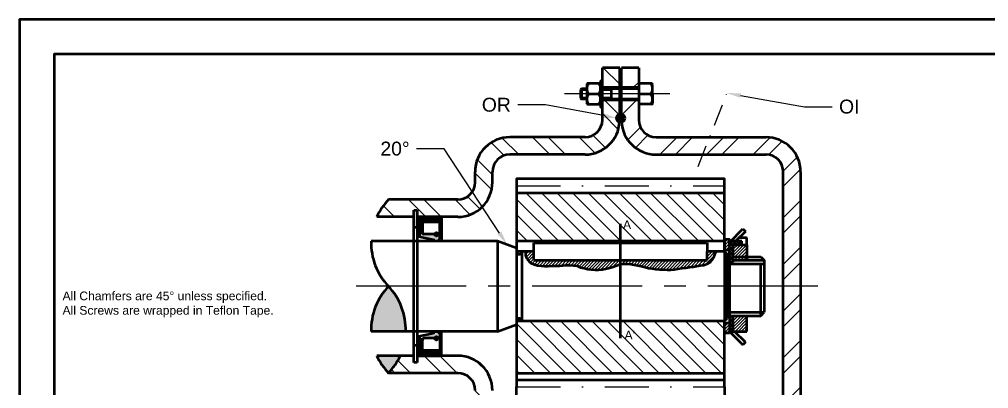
# Model space of a CAD drawing. Header units: millimetres. Extents: x 0 to 420, y 0 to 297.
# Drawn here: x 0 to 279.8, y 190.5 to 297 of the extents above; entities that cross this region are included whole.
import ezdxf
from ezdxf import colors
from ezdxf.entities.mleader import LeaderData, LeaderLine
from ezdxf.math import Vec2, Vec3

# ---------------------------------------------------------------- set-up
doc = ezdxf.new("R2010")
doc.units = ezdxf.units.MM
for name, pattern in [('CENTER', [50.8, 31.75, -6.35, 6.35, -6.35]), ('DASHDOT', [25.4, 12.7, -6.35, 0, -6.35]), ('DASHDOT2', [12.7, 6.35, -3.175, 0, -3.175])]:
    doc.linetypes.add(name, pattern=pattern)
for name, color, linetype, lineweight in [('Center', 50, 'CENTER', 25), ('Hatch', 252, 'Continuous', 25), ('Hidden DotDash', 174, 'DASHDOT', 25), ('Housing', 244, 'Continuous', 50), ('Lubrication', 52, 'Continuous', 25), ('Outline', 7, 'Continuous', 50), ('Seals', 251, 'Continuous', 100)]:
    doc.layers.add(name, color=color, linetype=linetype, lineweight=lineweight)
doc.styles.get("Standard").update_dxf_attribs({"font": 'arial.ttf'})
pattern_1 = [(45, (47.7984, -0.3036), (-0.4490128, 0.4490128), [])]
pattern_2 = [(45, (47.798, -0.304), (-6.7352, 6.7352), []), (45, (52.289, -0.304), (-6.7352, 6.7352), [])]
pattern_3 = [(45, (47.7984, -0.30358), (-0.1122532, 0.1122532), [])]

msp = doc.modelspace()

# ---------------------------------------------------------------- hatches: boundary and pattern name
at = {"layer": 'Hatch'}
h = msp.add_hatch(dxfattribs=at)
h.set_pattern_fill('ANSI32', color=256, angle=90)
h.set_pattern_definition([(135, (47.798, -0.304), (-6.7352, -6.7352), []), (135, (47.798, 4.187), (-6.7352, -6.7352), [])])
h.paths.add_polyline_path([(136.562, 253.024, -0.4142136), (141.562, 258.024), (163.312, 258.024, 0.4142136), (173.312, 268.024), (173.312, 273.724), (168.312, 273.724), (168.312, 271.524), (168.312, 268.024, -0.4142136), (163.312, 263.024), (141.562, 263.024, 0.4142136), (131.562, 253.024), (131.562, 250.024, -0.4142136), (126.562, 245.024), (106.562, 245.024, 0.0837943), (103.187, 240.024), (126.562, 240.024, 0.4142136), (136.562, 250.024)])
h.paths.add_polyline_path([(173.312, 283.024), (168.312, 283.024), (168.312, 277.324), (173.312, 277.324)])
h.paths.add_polyline_path([(126.562, 200.024), (109.938, 200.024, -0.0837943), (106.562, 195.024), (126.562, 195.024, -0.4142136), (131.562, 190.024), (131.562, 185.524), (134.062, 185.524), (134.062, 183.077), (136.562, 183.077), (136.562, 190.024, 0.4142136)])
h.paths.add_polyline_path([(136.562, 67.024), (136.562, 76.524), (134.062, 76.524), (134.062, 74.024), (131.562, 74.024), (131.562, 67.024, 0.4142136), (141.562, 57.024), (163.312, 57.024, -0.4142136), (168.312, 52.024), (168.312, 44.524), (173.312, 44.524), (173.312, 52.024, 0.4142136), (163.312, 62.024), (141.562, 62.024, -0.4142136)])
h.paths.add_polyline_path([(173.312, 44.524), (168.312, 44.524), (168.312, 37.024), (173.312, 37.024)])
h = msp.add_hatch(dxfattribs=at)
h.set_pattern_fill('ANSI32', color=256)
h.set_pattern_definition(pattern_2)
h.paths.add_polyline_path([(178.812, 283.024), (173.812, 283.024), (173.812, 277.324), (178.812, 277.324)])
h = msp.add_hatch(dxfattribs=at)
h.set_pattern_fill('ANSI32', color=256)
h.set_pattern_definition(pattern_2)
edge = h.paths.add_edge_path()
edge.add_line((73.562, 131.024), (68.562, 131.024))
edge.add_line((68.562, 131.024), (68.562, 115.441))
edge.add_arc((78.562, 115.441), 10, 180, 256.98656)
edge.add_spline(control_points=[(76.311, 105.698), (76.414, 105.674), (76.518, 105.649), (77.318, 105.446), (78.029, 105.21), (80.232, 104.334), (81.779, 103.518), (84.999, 101.577), (86.669, 100.453), (90.147, 98.115), (91.954, 96.9), (95.785, 94.618), (97.812, 93.548), (101.475, 92.141), (103.019, 91.68), (105.906, 91.154), (107.217, 91.024), (108.562, 91.024)], knot_values=[3.9669637, 3.9669637, 3.9669637, 3.9669637, 4.4074943, 4.4074943, 7.3458238, 7.3458238, 13.2696276, 13.2696276, 19.1934314, 19.1934314, 25.1172353, 25.1172353, 31.0410391, 31.0410391, 34.9987388, 34.9987388, 38.0788655, 38.0788655, 38.0788655, 38.0788655], degree=3, periodic=0)
edge.add_line((108.562, 91.024), (126.562, 91.024))
edge.add_arc((126.562, 86.024), 5, 0, 90, ccw=False)
edge.add_line((131.562, 86.024), (131.562, 76.524))
edge.add_line((131.562, 76.524), (134.062, 76.524))
edge.add_line((134.062, 76.524), (134.062, 79.024))
edge.add_line((134.062, 79.024), (136.562, 79.024))
edge.add_line((136.562, 79.024), (136.562, 86.024))
edge.add_arc((126.562, 86.024), 10, 0, 90)
edge.add_line((126.562, 96.024), (108.562, 96.024))
edge.add_spline(control_points=[(108.562, 96.024), (97.192, 96.024), (88.292, 108.061), (77.437, 110.57)], knot_values=[3.9676247, 3.9676247, 3.9676247, 3.9676247, 38.0788655, 38.0788655, 38.0788655, 38.0788655], degree=3, periodic=0)
edge.add_arc((78.562, 115.441), 5, 180, 256.98904, ccw=False)
edge.add_line((73.562, 115.441), (73.562, 131.024))
edge = h.paths.add_edge_path()
edge.add_arc((78.562, 146.607), 5, 103.01096, 180, ccw=False)
edge.add_spline(control_points=[(77.437, 151.479), (88.292, 153.987), (97.192, 166.024), (108.562, 166.024)], knot_values=[3.9676247, 3.9676247, 3.9676247, 3.9676247, 38.0788655, 38.0788655, 38.0788655, 38.0788655], degree=3, periodic=0)
edge.add_line((108.562, 166.024), (123.562, 166.024))
edge.add_line((123.562, 166.024), (126.562, 166.024))
edge.add_arc((126.562, 176.024), 10, 270, 360)
edge.add_line((136.562, 176.024), (136.562, 180.524))
edge.add_line((136.562, 180.524), (134.062, 180.524))
edge.add_line((134.062, 180.524), (134.062, 183.077))
edge.add_line((134.062, 183.077), (131.562, 183.077))
edge.add_line((131.562, 183.077), (131.562, 176.024))
edge.add_arc((126.562, 176.024), 5, -90, 0, ccw=False)
edge.add_line((126.562, 171.024), (123.562, 171.024))
edge.add_line((123.562, 171.024), (108.562, 171.024))
edge.add_spline(control_points=[(108.562, 171.024), (107.217, 171.024), (105.906, 170.895), (103.019, 170.369), (101.475, 169.908), (97.812, 168.5), (95.785, 167.43), (91.954, 165.149), (90.147, 163.934), (86.669, 161.596), (84.999, 160.472), (81.779, 158.53), (80.232, 157.715), (78.029, 156.838), (77.318, 156.603), (76.518, 156.4), (76.414, 156.374), (76.311, 156.351)], knot_values=[3.9669637, 3.9669637, 3.9669637, 3.9669637, 7.0470905, 7.0470905, 11.0047902, 11.0047902, 16.928594, 16.928594, 22.8523978, 22.8523978, 28.7762017, 28.7762017, 34.7000055, 34.7000055, 37.638335, 37.638335, 38.0788655, 38.0788655, 38.0788655, 38.0788655], degree=3, periodic=0)
edge.add_arc((78.562, 146.607), 10, 103.01344, 180)
edge.add_line((68.562, 146.607), (68.562, 131.024))
edge.add_line((68.562, 131.024), (73.562, 131.024))
edge.add_line((73.562, 131.024), (73.562, 146.607))
edge = h.paths.add_edge_path()
edge.add_arc((256.491, 156.024), 10, 45, 90)
edge.add_line((256.491, 166.024), (248.562, 166.024))
edge.add_spline(control_points=[(248.562, 166.024), (244.836, 166.024), (242.289, 171.024), (238.562, 171.024)], knot_values=[0, 0, 0, 0, 11.1803399, 11.1803399, 11.1803399, 11.1803399], degree=3, periodic=0)
edge.add_line((238.562, 171.024), (230.562, 171.024))
edge.add_arc((230.562, 176.024), 5, 180, 270, ccw=False)
edge.add_line((225.562, 176.024), (225.562, 220.024))
edge.add_line((225.562, 220.024), (220.562, 220.024))
edge.add_line((220.562, 220.024), (220.562, 191.157))
edge.add_line((220.562, 191.157), (220.562, 167.524))
edge.add_line((220.562, 167.524), (222.062, 166.024))
edge.add_line((222.062, 166.024), (222.562, 166.024))
edge.add_line((222.562, 166.024), (222.562, 168.024))
edge.add_line((222.562, 168.024), (223.562, 168.024))
edge.add_line((223.562, 168.024), (223.562, 166.024))
edge.add_line((223.562, 166.024), (237.562, 166.024))
edge.add_arc((238.562, 166.024), 1, -90, 180, ccw=False)
edge.add_line((238.562, 165.024), (238.562, 164.024))
edge.add_line((238.562, 164.024), (242.041, 162.992))
edge.add_arc((239.195, 153.405), 10, 62.21222, 73.46616, ccw=False)
edge.add_spline(control_points=[(243.857, 162.252), (244.014, 162.169), (244.176, 162.088), (244.908, 161.743), (245.535, 161.501), (246.922, 161.145), (247.682, 161.033), (248.503, 161.025), (248.533, 161.024), (248.562, 161.024)], knot_values=[8.6549409, 8.6549409, 8.6549409, 8.6549409, 8.9763663, 8.9763663, 10.0581056, 10.0581056, 11.1398449, 11.1398449, 11.1803399, 11.1803399, 11.1803399, 11.1803399], degree=3, periodic=0)
edge.add_line((248.562, 161.024), (256.491, 161.024))
edge.add_arc((256.491, 156.024), 5, 45, 90, ccw=False)
edge.add_line((260.027, 159.56), (272.098, 147.489))
edge.add_arc((268.562, 143.953), 5, 0, 45, ccw=False)
edge.add_line((273.562, 143.953), (273.562, 131.024))
edge.add_line((273.562, 131.024), (278.562, 131.024))
edge.add_line((278.562, 131.024), (278.562, 143.953))
edge.add_arc((268.562, 143.953), 10, 360, 405)
edge.add_line((275.633, 151.024), (269.598, 157.06))
edge.add_line((269.598, 157.06), (263.562, 163.095))
edge = h.paths.add_edge_path()
edge.add_line((263.562, 98.953), (275.633, 111.024))
edge.add_arc((268.562, 118.095), 10, 315, 360)
edge.add_line((278.562, 118.095), (278.562, 131.024))
edge.add_line((278.562, 131.024), (273.562, 131.024))
edge.add_line((273.562, 131.024), (273.562, 118.095))
edge.add_arc((268.562, 118.095), 5, -45, 0, ccw=False)
edge.add_line((272.098, 114.56), (260.027, 102.489))
edge.add_arc((256.491, 106.024), 5, 270, 315, ccw=False)
edge.add_line((256.491, 101.024), (248.562, 101.024))
edge.add_spline(control_points=[(248.562, 101.024), (248.533, 101.024), (248.503, 101.024), (247.682, 101.016), (246.922, 100.904), (245.535, 100.548), (244.908, 100.306), (244.187, 99.966), (244.035, 99.89), (243.887, 99.813)], knot_values=[8.675503, 8.675503, 8.675503, 8.675503, 8.715998, 8.715998, 9.7977372, 9.7977372, 10.8794765, 10.8794765, 11.1803399, 11.1803399, 11.1803399, 11.1803399], degree=3, periodic=0)
edge.add_arc((239.249, 108.672), 10, 285.92763, 297.63336, ccw=False)
edge.add_line((241.993, 99.056), (238.562, 98.077))
edge.add_line((238.562, 98.077), (238.562, 97.024))
edge.add_arc((238.562, 96.024), 1, -180, 90, ccw=False)
edge.add_line((237.562, 96.024), (223.562, 96.024))
edge.add_line((223.562, 96.024), (223.562, 94.024))
edge.add_line((223.562, 94.024), (222.562, 94.024))
edge.add_line((222.562, 94.024), (222.562, 96.024))
edge.add_line((222.562, 96.024), (222.062, 96.024))
edge.add_line((222.062, 96.024), (220.562, 94.524))
edge.add_line((220.562, 94.524), (220.562, 67.024))
edge.add_arc((215.562, 67.024), 5, -90, 0, ccw=False)
edge.add_line((215.562, 62.024), (183.812, 62.024))
edge.add_arc((183.812, 52.024), 10, 90, 180)
edge.add_line((173.812, 52.024), (173.812, 44.524))
edge.add_line((173.812, 44.524), (178.812, 44.524))
edge.add_line((178.812, 44.524), (178.812, 52.024))
edge.add_arc((183.812, 52.024), 5, 90, 180, ccw=False)
edge.add_line((183.812, 57.024), (215.562, 57.024))
edge.add_arc((215.562, 67.024), 10, 270, 360)
edge.add_line((225.562, 67.024), (225.562, 86.024))
edge.add_arc((230.562, 86.024), 5, 90, 180, ccw=False)
edge.add_line((230.562, 91.024), (238.562, 91.024))
edge.add_spline(control_points=[(238.562, 91.024), (242.289, 91.024), (244.836, 96.024), (248.562, 96.024)], knot_values=[0, 0, 0, 0, 11.1803399, 11.1803399, 11.1803399, 11.1803399], degree=3, periodic=0)
edge.add_line((248.562, 96.024), (256.491, 96.024))
edge.add_arc((256.491, 106.024), 10, 270, 315)
h.paths.add_polyline_path([(225.562, 253.024, 0.4142136), (215.562, 263.024), (183.812, 263.024, -0.4142136), (178.812, 268.024), (178.812, 273.724), (173.812, 273.724), (173.812, 268.024, 0.4142136), (183.812, 258.024), (215.562, 258.024, -0.4142136), (220.562, 253.024), (220.562, 220.024), (225.562, 220.024)])
h = msp.add_hatch(dxfattribs=at)
h.set_pattern_fill('ANSI31', color=256, angle=90)
h.set_pattern_definition([(135, (47.7984, -0.3036), (-2.245064, -2.245064), [])])
h.paths.add_polyline_path([(203.562, 210.024), (143.562, 210.024), (143.562, 195.024), (203.562, 195.024)])
h.paths.add_polyline_path([(203.562, 247.024), (143.562, 247.024), (143.562, 233.024), (203.562, 233.024), (203.562, 233.524)])
at = {"layer": 'Hatch', "true_color": 0x000000}
h = msp.add_hatch(color=18, dxfattribs=at)
h.dxf.hatch_style = 1
h.paths.add_polyline_path([(121.375, 240.024), (114.875, 240.024), (114.875, 237.024), (114.875, 234.524), (119.471, 233.534, 0.0799822), (119.541, 233.496, -0.3178372), (119.875, 233.024), (120.875, 233.024, -0.3178372), (121.208, 233.496, 0.3178372), (121.375, 233.732), (121.375, 235.024), (120.875, 235.024, -1), (119.875, 235.024), (116.875, 235.024, -0.4142136), (116.375, 235.524), (116.375, 238.274, -0.4142136), (116.625, 238.524), (121.375, 238.524), (121.875, 239.024), (121.875, 239.524)])
h.paths.add_polyline_path([(121.375, 239.574), (121.375, 238.974), (116.425, 238.974, 0.4142136), (115.925, 238.474), (115.925, 235.024), (115.325, 235.024), (115.325, 239.074, -0.4142136), (115.825, 239.574)], flags=16)
at = {"layer": 'Hatch'}
h = msp.add_hatch(dxfattribs=at)
h.set_pattern_fill('ANSI31', color=256, scale=0.2)
h.set_pattern_definition(pattern_1)
h.paths.add_polyline_path([(121.375, 239.574), (115.825, 239.574, 0.4142136), (115.325, 239.074), (115.325, 235.024), (115.925, 235.024), (115.925, 238.474, -0.4142136), (116.425, 238.974), (121.375, 238.974)])
at = {"layer": 'Hatch', "true_color": 0x000000}
h = msp.add_hatch(color=18, dxfattribs=at)
h.dxf.hatch_style = 1
h.paths.add_polyline_path([(120.875, 235.024, 1), (119.875, 235.024, 1)])
h.paths.add_polyline_path([(120.725, 235.024, 1), (120.025, 235.024, 1)], flags=16)
at = {"layer": 'Hatch'}
h = msp.add_hatch(dxfattribs=at)
h.set_pattern_fill('ANSI31', color=256, scale=0.05)
h.set_pattern_definition(pattern_3)
h.paths.add_polyline_path([(120.725, 235.024, 1), (120.025, 235.024, 1)])
h = msp.add_hatch(dxfattribs=at)
h.set_pattern_fill('ANSI31', color=256, scale=0.2)
h.set_pattern_definition(pattern_1)
h.paths.add_polyline_path([(203.562, 230.524), (205.062, 230.524), (205.062, 233.524), (203.562, 233.524)])
h.paths.add_polyline_path([(205.062, 209.524), (203.562, 209.524), (203.562, 206.524), (205.062, 206.524)])
h = msp.add_hatch(dxfattribs=at)
h.set_pattern_fill('ANSI31', color=256, scale=0.1, angle=90)
h.set_pattern_definition([(135, (47.7984, -0.30358), (-0.2245064, -0.2245064), [])])
h.paths.add_polyline_path([(205.062, 230.524), (205.062, 227.024), (206.062, 227.024), (206.062, 232.024), (208.562, 232.024), (208.562, 233.024), (205.562, 233.024, 0.4142136), (205.062, 232.524)])
h.paths.add_polyline_path([(206.062, 211.524), (205.062, 211.524), (205.062, 207.024), (206.062, 207.024)])
h = msp.add_hatch(dxfattribs=at)
h.set_pattern_fill('ANSI31', color=256, scale=0.2)
h.set_pattern_definition(pattern_1)
h.paths.add_polyline_path([(199.584, 227.097), (200.417, 228.104), (200.811, 229.112), (201.143, 230.024), (198.562, 230.024), (198.562, 227.524), (148.562, 227.524), (148.562, 230.024), (146.171, 230.024), (146.171, 229.921), (146.149, 228.914), (146.477, 227.907), (147.551, 226.768), (148.625, 226.33), (149.633, 226.046), (150.641, 225.892), (151.648, 225.849), (152.678, 225.827), (153.73, 225.914), (155.899, 225.914), (156.907, 226.024), (157.937, 226.111), (158.967, 226.089), (159.975, 226.002), (161.026, 225.892), (162.034, 225.454), (163.042, 225.235), (164.094, 225.017), (165.102, 224.863), (166.176, 224.798), (167.205, 224.819), (168.235, 224.863), (169.265, 225.06), (170.426, 225.367), (171.434, 225.673), (172.464, 226.024), (173.466, 226.375), (174.474, 226.462), (175.482, 226.462), (176.49, 226.396), (177.52, 226.243), (178.55, 226.046), (179.558, 225.871), (180.631, 225.521), (181.683, 225.302), (182.713, 225.148), (183.765, 224.951), (184.794, 224.886), (185.912, 224.842), (186.985, 224.82), (188.037, 224.82), (189.089, 224.908), (190.141, 225.039), (191.368, 225.214), (192.441, 225.324), (193.449, 225.543), (194.523, 225.674), (195.531, 225.827), (196.539, 226.024), (197.569, 226.112), (198.576, 226.484)])
h = msp.add_hatch(dxfattribs=at)
h.set_pattern_fill('ANSI31', color=256, scale=0.2)
h.set_pattern_definition(pattern_1)
h.paths.add_polyline_path([(210.062, 232.024), (206.062, 232.024), (206.062, 228.524), (210.062, 228.524)])
h.paths.add_polyline_path([(210.062, 228.524), (206.062, 228.524), (206.062, 227.524), (210.062, 227.524)])
h.paths.add_polyline_path([(210.062, 211.524), (206.062, 211.524), (206.062, 207.024), (210.062, 207.024)])
at = {"layer": 'Hatch', "true_color": 0x000000}
h = msp.add_hatch(color=18, dxfattribs=at)
h.dxf.hatch_style = 1
h.paths.add_polyline_path([(121.375, 200.024), (114.875, 200.024), (114.875, 203.024), (114.875, 205.524), (119.471, 206.515, -0.0799822), (119.541, 206.553, 0.3178372), (119.875, 207.024), (120.875, 207.024, 0.3178372), (121.208, 206.553, -0.3178372), (121.375, 206.317), (121.375, 205.024), (120.875, 205.024, 1), (119.875, 205.024), (116.875, 205.024, 0.4142136), (116.375, 204.524), (116.375, 201.774, 0.4142136), (116.625, 201.524), (121.375, 201.524), (121.875, 201.024), (121.875, 200.524)])
h.paths.add_polyline_path([(121.375, 200.474), (121.375, 201.074), (116.425, 201.074, -0.4142136), (115.925, 201.574), (115.925, 205.024), (115.325, 205.024), (115.325, 200.974, 0.4142136), (115.825, 200.474)], flags=16)
at = {"layer": 'Hatch'}
h = msp.add_hatch(dxfattribs=at)
h.set_pattern_fill('ANSI31', color=256, scale=0.2)
h.set_pattern_definition(pattern_1)
h.paths.add_polyline_path([(121.375, 201.074), (116.425, 201.074, -0.4142136), (115.925, 201.574), (115.925, 205.024), (115.325, 205.024), (115.325, 200.974, 0.4142136), (115.825, 200.474), (121.375, 200.474)])
at = {"layer": 'Hatch', "true_color": 0x000000}
h = msp.add_hatch(color=18, dxfattribs=at)
h.dxf.hatch_style = 1
h.paths.add_polyline_path([(120.875, 205.024, 1), (119.875, 205.024, 1)])
h.paths.add_polyline_path([(120.725, 205.024, 1), (120.025, 205.024, 1)], flags=16)
at = {"layer": 'Hatch'}
h = msp.add_hatch(dxfattribs=at)
h.set_pattern_fill('ANSI31', color=256, scale=0.05)
h.set_pattern_definition(pattern_3)
h.paths.add_polyline_path([(120.725, 205.024, 1), (120.025, 205.024, 1)])
at = {"layer": 'Housing'}
h = msp.add_hatch(color=256, dxfattribs=at)
h.dxf.hatch_style = 1
h.paths.add_polyline_path([(109.938, 200.024), (103.187, 200.024, 0.0837943), (106.562, 195.024, 0.0837943)])
at = {"layer": 'Outline'}
h = msp.add_hatch(color=256, dxfattribs=at)
h.dxf.hatch_style = 1
h.paths.add_polyline_path([(114.875, 242.024), (113.875, 242.024), (113.875, 240.024), (113.875, 237.024), (114.875, 237.024)])
h = msp.add_hatch(color=256, dxfattribs=at)
h.dxf.hatch_style = 1
h.paths.add_polyline_path([(101.569, 207.024), (111.555, 207.024, 0.1997453), (106.562, 220.024, 0.1997453)])
at = {"layer": 'Seals'}
h = msp.add_hatch(color=256, dxfattribs=at)
h.dxf.hatch_style = 1
h.paths.add_polyline_path([(174.569, 268.524, 1), (172.569, 268.524, 1)])

# ---------------------------------------------------------------- linework, layer by layer
at = {"layer": 'Center', "linetype": 'CENTER'}
msp.add_line((187.812, 275.524), (157.388, 275.524), dxfattribs=at)
at = {"layer": 'Center'}
msp.add_line((230.562, 220.024), (96.562, 220.024), dxfattribs=at)
at = {"layer": 'Hidden DotDash'}
for p, q in [((143.562, 249.024), (203.562, 249.024)), ((143.562, 191.024), (203.562, 191.024))]:
    msp.add_line(p, q, dxfattribs=at)
at = {"layer": 'Housing'}
for p, q in [((168.312, 268.024), (168.312, 283.024)), ((173.312, 283.024), (168.312, 283.024)), ((173.312, 269.491), (173.312, 283.024)), ((173.812, 269.494), (173.812, 283.024)), ((178.812, 283.024), (173.812, 283.024)), ((178.812, 283.024), (178.812, 268.024)), ((178.812, 275.524), (182.812, 275.524)), ((163.312, 263.024), (141.562, 263.024)), ((183.812, 263.024), (215.562, 263.024)), ((163.312, 258.024), (141.562, 258.024)), ((183.812, 258.024), (215.562, 258.024)), ((131.562, 250.024), (131.562, 253.024)), ((136.562, 250.024), (136.562, 253.024)), ((220.562, 191.157), (220.562, 253.024)), ((225.562, 253.024), (225.562, 176.024)), ((126.562, 245.024), (106.562, 245.024)), ((113.875, 240.024), (103.187, 240.024)), ((126.562, 240.024), (114.875, 240.024)), ((113.875, 200.024), (103.187, 200.024)), ((126.562, 200.024), (114.875, 200.024)), ((126.562, 195.024), (106.562, 195.024)), ((220.562, 167.524), (220.562, 191.157))]:
    msp.add_line(p, q, dxfattribs=at)
at = {"layer": 'Housing', "linetype": 'CENTER'}
for p, q in [((173.312, 277.324), (168.312, 277.324)), ((178.812, 277.324), (173.812, 277.324)), ((173.312, 273.724), (168.312, 273.724)), ((178.812, 273.724), (173.812, 273.724))]:
    msp.add_line(p, q, dxfattribs=at)
at = {"layer": 'Housing'}
for centre, radius, start, end in [((163.312, 268.024), 5, 270, 0), ((163.312, 268.024), 10, 270, 357.34109), ((183.812, 268.024), 10, 182.67804, 270), ((183.812, 268.024), 5, 180, 270), ((141.562, 253.024), 10, 90, 180), ((215.562, 253.024), 10, 0, 90), ((141.562, 253.024), 5, 90, 180), ((215.562, 253.024), 5, 0, 90), ((126.562, 250.024), 10, 270, 0), ((126.562, 250.024), 5, 270, 360), ((119.687, 232.524), 18.125, 136.39718, 155.55666), ((119.687, 207.524), 18.125, 204.44334, 223.60282), ((93.437, 207.524), 18.125, 316.39718, 335.55666), ((126.562, 190.024), 10, 0, 90), ((126.562, 190.024), 5, 0, 90)]:
    msp.add_arc(centre, radius, start, end, dxfattribs=at)
at = {"layer": 'Lubrication', "linetype": 'DASHDOT2'}
msp.add_line((195.944, 254.591), (204.295, 275.747), dxfattribs=at)
at = {"layer": 'Outline', "linetype": 'CENTER'}
for p, q in [((163.812, 278.274), (163.812, 272.774)), ((167.562, 278.524), (164.062, 278.524)), ((167.812, 279.274), (168.062, 279.524)), ((167.812, 279.274), (167.812, 271.774)), ((168.312, 279.524), (168.062, 279.524)), ((168.062, 279.524), (168.062, 271.524)), ((168.312, 271.524), (168.312, 279.524)), ((162.312, 277.024), (162.012, 276.724)), ((163.812, 276.724), (162.012, 276.724)), ((162.012, 276.724), (162.012, 274.324)), ((163.812, 274.324), (162.012, 274.324)), ((162.012, 274.324), (162.312, 274.024)), ((163.812, 277.024), (162.312, 277.024)), ((162.312, 277.024), (162.312, 274.024)), ((163.812, 275.524), (167.812, 275.524)), ((167.812, 277.024), (168.312, 277.024)), ((170.812, 276.724), (168.294, 276.724)), ((170.812, 274.324), (168.294, 274.324)), ((178.812, 277.024), (168.312, 277.024)), ((170.812, 277.024), (170.812, 274.024)), ((163.812, 274.024), (162.312, 274.024)), ((164.062, 272.524), (167.562, 272.524)), ((167.812, 274.024), (168.312, 274.024)), ((168.062, 271.524), (167.812, 271.774)), ((168.062, 271.524), (168.312, 271.524)), ((178.812, 274.024), (168.312, 274.024))]:
    msp.add_line(p, q, dxfattribs=at)
at = {"layer": 'Outline'}
for p, q in [((178.812, 278.274), (178.812, 272.774)), ((182.562, 278.524), (179.062, 278.524)), ((182.812, 275.524), (182.812, 278.274)), ((182.812, 275.524), (182.812, 272.774)), ((182.562, 272.524), (179.062, 272.524)), ((143.562, 247.024), (203.562, 247.024)), ((113.875, 240.024), (113.875, 242.024)), ((113.875, 242.024), (114.875, 242.024)), ((114.875, 242.024), (114.875, 237.024)), ((113.875, 203.024), (113.875, 240.024)), ((115.325, 235.024), (115.325, 239.074)), ((121.375, 239.574), (115.825, 239.574)), ((115.925, 235.024), (115.925, 238.474)), ((116.375, 238.274), (116.375, 235.524)), ((121.375, 238.974), (116.425, 238.974)), ((121.375, 238.524), (116.625, 238.524)), ((121.375, 240.024), (121.875, 239.524)), ((121.375, 239.574), (121.375, 238.974)), ((121.375, 238.524), (121.875, 239.024)), ((121.375, 233.732), (121.375, 238.524)), ((121.875, 240.024), (121.875, 233.024)), ((173.562, 205.024), (173.562, 238.024)), ((114.875, 237.024), (113.875, 237.024)), ((114.875, 237.024), (114.875, 203.024)), ((205.209, 232.878), (208.911, 236.581)), ((209.619, 235.874), (206.769, 233.024)), ((208.911, 236.581), (209.619, 235.874)), ((138.067, 233.024), (101.569, 233.024)), ((114.875, 234.524), (119.471, 233.534)), ((115.325, 235.024), (115.925, 235.024)), ((119.875, 235.024), (116.875, 235.024)), ((120.875, 233.024), (119.875, 233.024)), ((119.875, 233.024), (119.875, 233.024)), ((121.375, 235.024), (120.875, 235.024)), ((120.875, 233.024), (120.875, 233.024)), ((143.562, 231.024), (138.067, 233.024)), ((138.067, 233.024), (138.067, 207.024)), ((203.562, 233.024), (143.562, 233.024)), ((148.562, 230.024), (148.562, 232.524)), ((148.562, 232.524), (198.562, 232.524)), ((198.562, 232.524), (198.562, 230.024)), ((205.062, 232.524), (205.062, 232.024)), ((208.562, 233.024), (205.562, 233.024)), ((209.812, 234.024), (207.769, 234.024)), ((208.562, 232.024), (208.562, 233.024)), ((210.062, 232.024), (210.062, 233.774)), ((143.562, 230.024), (143.562, 210.024)), ((148.562, 230.024), (143.562, 230.024)), ((145.062, 230.024), (145.062, 210.024)), ((146.171, 229.921), (146.149, 228.914)), ((146.171, 229.921), (146.171, 230.024)), ((148.562, 227.524), (148.562, 230.024)), ((203.562, 230.024), (198.562, 230.024)), ((198.562, 227.524), (198.562, 230.024)), ((200.811, 229.112), (201.141, 230.019)), ((203.562, 230.024), (203.562, 210.024)), ((203.562, 230.024), (203.562, 230.024)), ((203.562, 230.024), (204.312, 229.274)), ((205.062, 227.024), (205.062, 232.024)), ((206.062, 227.024), (206.062, 232.024)), ((206.062, 232.024), (208.562, 232.024)), ((146.149, 228.914), (146.477, 227.907)), ((146.477, 227.907), (147.551, 226.768)), ((147.551, 226.768), (148.625, 226.33)), ((148.562, 227.524), (198.562, 227.524)), ((198.576, 226.484), (199.584, 227.097)), ((199.584, 227.097), (200.417, 228.104)), ((200.417, 228.104), (200.811, 229.112)), ((204.312, 229.274), (204.312, 210.774)), ((205.062, 227.024), (205.062, 211.524)), ((205.062, 227.024), (206.062, 227.024)), ((206.062, 228.524), (214.062, 228.524)), ((206.062, 227.524), (215.062, 227.524)), ((214.062, 228.524), (215.062, 227.524)), ((215.062, 227.524), (215.062, 212.524)), ((148.625, 226.33), (149.633, 226.046)), ((149.633, 226.046), (150.641, 225.892)), ((150.641, 225.892), (151.648, 225.849)), ((151.648, 225.849), (152.678, 225.827)), ((152.678, 225.827), (153.73, 225.914)), ((153.73, 225.914), (155.899, 225.914)), ((155.899, 225.914), (156.907, 226.024)), ((156.907, 226.024), (157.937, 226.111)), ((157.937, 226.111), (158.967, 226.089)), ((158.967, 226.089), (159.975, 226.002)), ((159.975, 226.002), (161.026, 225.892)), ((161.026, 225.892), (162.034, 225.454)), ((162.034, 225.454), (163.042, 225.235)), ((163.042, 225.235), (164.094, 225.017)), ((164.094, 225.017), (165.102, 224.863)), ((165.102, 224.863), (166.176, 224.798)), ((166.176, 224.798), (167.205, 224.819)), ((167.205, 224.819), (168.235, 224.863)), ((168.235, 224.863), (169.265, 225.06)), ((169.265, 225.06), (170.426, 225.367)), ((170.426, 225.367), (171.434, 225.673)), ((171.434, 225.673), (172.464, 226.024)), ((172.464, 226.024), (173.466, 226.375)), ((173.466, 226.375), (174.474, 226.462)), ((174.474, 226.462), (175.482, 226.462)), ((175.482, 226.462), (176.49, 226.396)), ((176.49, 226.396), (177.52, 226.243)), ((177.52, 226.243), (178.55, 226.046)), ((178.55, 226.046), (179.558, 225.871)), ((179.558, 225.871), (180.631, 225.521)), ((180.631, 225.521), (181.683, 225.302)), ((181.683, 225.302), (182.713, 225.148)), ((182.713, 225.148), (183.765, 224.951)), ((183.765, 224.951), (184.794, 224.886)), ((184.794, 224.886), (185.912, 224.842)), ((185.912, 224.842), (186.985, 224.82)), ((186.985, 224.82), (188.037, 224.82)), ((188.037, 224.82), (189.089, 224.908)), ((189.089, 224.908), (190.141, 225.039)), ((190.141, 225.039), (191.368, 225.214)), ((191.368, 225.214), (192.441, 225.324)), ((192.441, 225.324), (193.449, 225.543)), ((193.449, 225.543), (194.523, 225.674)), ((194.523, 225.674), (195.531, 225.827)), ((195.531, 225.827), (196.539, 226.024)), ((196.539, 226.024), (197.569, 226.112)), ((197.569, 226.112), (198.576, 226.484)), ((205.062, 226.524), (215.062, 226.524)), ((214.062, 211.524), (214.062, 226.524)), ((143.562, 210.024), (203.562, 210.024)), ((203.562, 210.024), (204.312, 210.774)), ((203.562, 210.024), (203.562, 210.024)), ((205.062, 212.524), (215.062, 212.524)), ((205.062, 211.524), (214.062, 211.524)), ((205.062, 211.524), (205.062, 207.024)), ((206.062, 207.024), (206.062, 211.524)), ((210.062, 207.024), (210.062, 211.524)), ((214.062, 211.524), (215.062, 212.524)), ((138.067, 207.024), (143.562, 209.024)), ((203.562, 209.524), (205.062, 209.524)), ((205.062, 209.524), (205.062, 206.524)), ((138.067, 207.024), (101.569, 207.024)), ((114.875, 205.524), (119.471, 206.515)), ((114.875, 205.524), (114.875, 200.024)), ((115.325, 205.024), (115.325, 200.974)), ((115.325, 205.024), (115.925, 205.024)), ((115.925, 205.024), (115.925, 201.574)), ((116.375, 201.774), (116.375, 204.524)), ((119.875, 205.024), (116.875, 205.024)), ((119.875, 207.024), (120.875, 207.024)), ((121.375, 205.024), (120.875, 205.024)), ((121.375, 206.317), (121.375, 201.524)), ((121.875, 200.024), (121.875, 207.024)), ((205.062, 206.524), (203.562, 206.524)), ((205.062, 207.024), (206.062, 207.024)), ((205.062, 207.024), (208.911, 203.175)), ((206.062, 207.024), (210.062, 207.024)), ((209.619, 203.882), (206.477, 207.024)), ((113.875, 198.024), (113.875, 203.024)), ((113.875, 203.024), (114.875, 203.024)), ((114.875, 203.024), (114.875, 200.024)), ((121.375, 201.524), (116.625, 201.524)), ((121.375, 201.524), (121.875, 201.024)), ((209.619, 203.882), (208.911, 203.175)), ((114.875, 200.024), (114.875, 198.024)), ((114.875, 200.024), (121.375, 200.024)), ((121.375, 200.474), (115.825, 200.474)), ((121.375, 201.074), (116.425, 201.074)), ((121.375, 200.474), (121.375, 201.074)), ((121.375, 200.024), (121.875, 200.524)), ((114.875, 198.024), (113.875, 198.024)), ((143.562, 195.024), (203.562, 195.024)), ((143.562, 193.024), (203.562, 193.024))]:
    msp.add_line(p, q, dxfattribs=at)
for points in [[(0, 0), (420, 0), (420, 297), (0, 297)], [(10, 10), (410, 10), (410, 287), (10, 287)], [(203.562, 230.524), (205.062, 230.524), (205.062, 233.524), (203.562, 233.524)]]:
    msp.add_lwpolyline(points, close=True, dxfattribs=at)
for points in [[(203.562, 230.024), (203.562, 251.024), (143.562, 251.024), (143.562, 230.024)], [(206.062, 227.524), (206.062, 232.024), (210.062, 232.024), (210.062, 227.524)], [(143.562, 210.024), (143.562, 191.024)], [(203.562, 191.024), (203.562, 210.024)], [(203.562, 191.024), (203.562, 156.024), (143.562, 156.024), (143.562, 191.024)]]:
    msp.add_lwpolyline(points, dxfattribs=at)
for centre, radius in [((120.375, 235.024), 0.5), ((120.375, 235.024), 0.35), ((120.375, 205.024), 0.5), ((120.375, 205.024), 0.35)]:
    msp.add_circle(centre, radius, dxfattribs=at)
at = {"layer": 'Outline', "linetype": 'CENTER'}
for centre, radius, start, end in [((166.312, 277.024), 2.5, 143.1301, 216.8699), ((164.062, 278.274), 0.25, 90, 180), ((165.312, 277.024), 2.5, 323.1301, 36.8699), ((167.562, 278.274), 0.25, 0, 90), ((179.062, 278.274), 0.25, 90, 180), ((166.312, 274.024), 2.5, 143.1301, 216.8699), ((165.312, 274.024), 2.5, 323.1301, 36.8699), ((164.062, 272.774), 0.25, 180, 270), ((167.562, 272.774), 0.25, 270, 0), ((179.062, 272.774), 0.25, 180, 270)]:
    msp.add_arc(centre, radius, start, end, dxfattribs=at)
at = {"layer": 'Outline'}
for centre, radius, start, end in [((180.312, 277.024), 2.5, 323.1301, 36.8699), ((182.562, 278.274), 0.25, 0, 90), ((180.312, 274.024), 2.5, 323.1301, 36.8699), ((182.562, 272.774), 0.25, 270, 0), ((115.825, 239.074), 0.5, 90, 180), ((116.425, 238.474), 0.5, 90, 180), ((116.625, 238.274), 0.25, 90, 180), ((116.875, 235.524), 0.5, 180, 270), ((119.687, 232.524), 18.125, 178.41923, 223.60282), ((119.625, 233.732), 0.25, 232.23714, 250.52878), ((119.375, 233.024), 0.5, 0, 70.52878), ((121.375, 233.024), 0.5, 109.47122, 180), ((121.125, 233.732), 0.25, 289.47122, 0), ((205.562, 232.524), 0.5, 90, 180), ((209.812, 233.774), 0.25, 0, 90), ((144.312, 230.024), 0.75, 180, 0), ((204.687, 226.524), 0.375, 180, 0), ((119.687, 207.524), 18.125, 136.39718, 181.58077), ((93.437, 207.524), 18.125, 358.41923, 43.60282), ((204.687, 213.624), 0.375, 0, 180), ((144.312, 210.024), 0.75, 0, 180), ((116.875, 204.524), 0.5, 90, 180), ((119.625, 206.317), 0.25, 109.47122, 127.76286), ((119.375, 207.024), 0.5, 289.47122, 0), ((121.375, 207.024), 0.5, 180, 250.52878), ((121.125, 206.317), 0.25, 0, 70.52878), ((116.425, 201.574), 0.5, 180, 270), ((116.625, 201.774), 0.25, 180, 270), ((115.825, 200.974), 0.5, 180, 270)]:
    msp.add_arc(centre, radius, start, end, dxfattribs=at)
at = {"layer": 'Seals'}
msp.add_circle((173.569, 268.524), 1, dxfattribs=at)

# ---------------------------------------------------------------- texts
at = {"layer": 'Outline', "char_height": 2.5, "attachment_point": 1}
for s, width, insert in [('A', 3.06252, (174.281, 239.048)), ('All Chamfers are 45%%D unless specified. \\PAll Screws are wrapped in Teflon Tape.', 64.33167, (12.462, 218.51)), ("A'", 3.06252, (174.713, 207.216))]:
    msp.add_mtext_dynamic_manual_height_columns(s, width=width, gutter_width=12.5, heights=[0], dxfattribs=dict(at, insert=insert))

# ---------------------------------------------------------------- leaders
at = {"layer": 'Outline'}
ml = msp.add_multileader_mtext('Standard', dxfattribs=at)
ml.set_content('OR', color=256)
ml.set_leader_properties()
ml.build(insert=Vec2(0, 0))
ctx = ml.context
ctx.base_point, ctx.plane_origin = Vec3(131.858, 272.361), Vec3(172.569, 268.524)
ctx.text_align_type = 2
notes = []
notes.append((ctx, [(0, (1, 1, 0), (151.899, 272.361), (-1, 0), 8, [(0, [(172.569, 268.524)], 0, [])])]))
ctx.mtext.insert, ctx.mtext.alignment, ctx.mtext.flow_direction = Vec3(141.899, 274.395), 3, 5
ml = msp.add_multileader_mtext('Standard', dxfattribs=at)
ml.set_content('OI', color=256)
ml.set_leader_properties()
ml.build(insert=Vec2(0, 0))
ctx = ml.context
ctx.base_point, ctx.plane_origin = Vec3(234.652, 271.827), Vec3(204.295, 275.747)
notes.append((ctx, [(0, (1, 1, 0), (226.652, 271.827), (1, 0), 8, [(0, [(204.295, 275.747)], 0, [])])]))
ctx.mtext.insert, ctx.mtext.flow_direction = Vec3(236.652, 273.861), 5
ml = msp.add_multileader_mtext('Standard', dxfattribs=at)
ml.set_content('20%%D', color=256)
ml.set_leader_properties()
ml.build(insert=Vec2(0, 0))
ctx = ml.context
ctx.base_point, ctx.plane_origin = Vec3(102.766, 259.714), Vec3(140.815, 232.024)
ctx.text_align_type = 2
notes.append((ctx, [(0, (1, 1, 0), (122.682, 259.714), (-1, 0), 8, [(0, [(140.815, 232.024)], 0, [])])]))
ctx.mtext.insert, ctx.mtext.alignment, ctx.mtext.flow_direction = Vec3(112.682, 261.748), 3, 5
for ctx, leaders in notes:
    for number, flags, end, landing, length, lines in leaders:
        leader = LeaderData()
        leader.index, (leader.has_last_leader_line, leader.has_dogleg_vector, leader.attachment_direction) = number, flags
        leader.last_leader_point, leader.dogleg_vector, leader.dogleg_length = Vec3(end), Vec3(landing), length
        for number, points, colour, breaks in lines:
            line = LeaderLine()
            line.index, line.vertices, line.color, line.breaks = number, Vec3.list(points), colors.encode_raw_color(colour), breaks
            leader.lines.append(line)
        ctx.leaders.append(leader)

doc.saveas('drawing.dxf')
